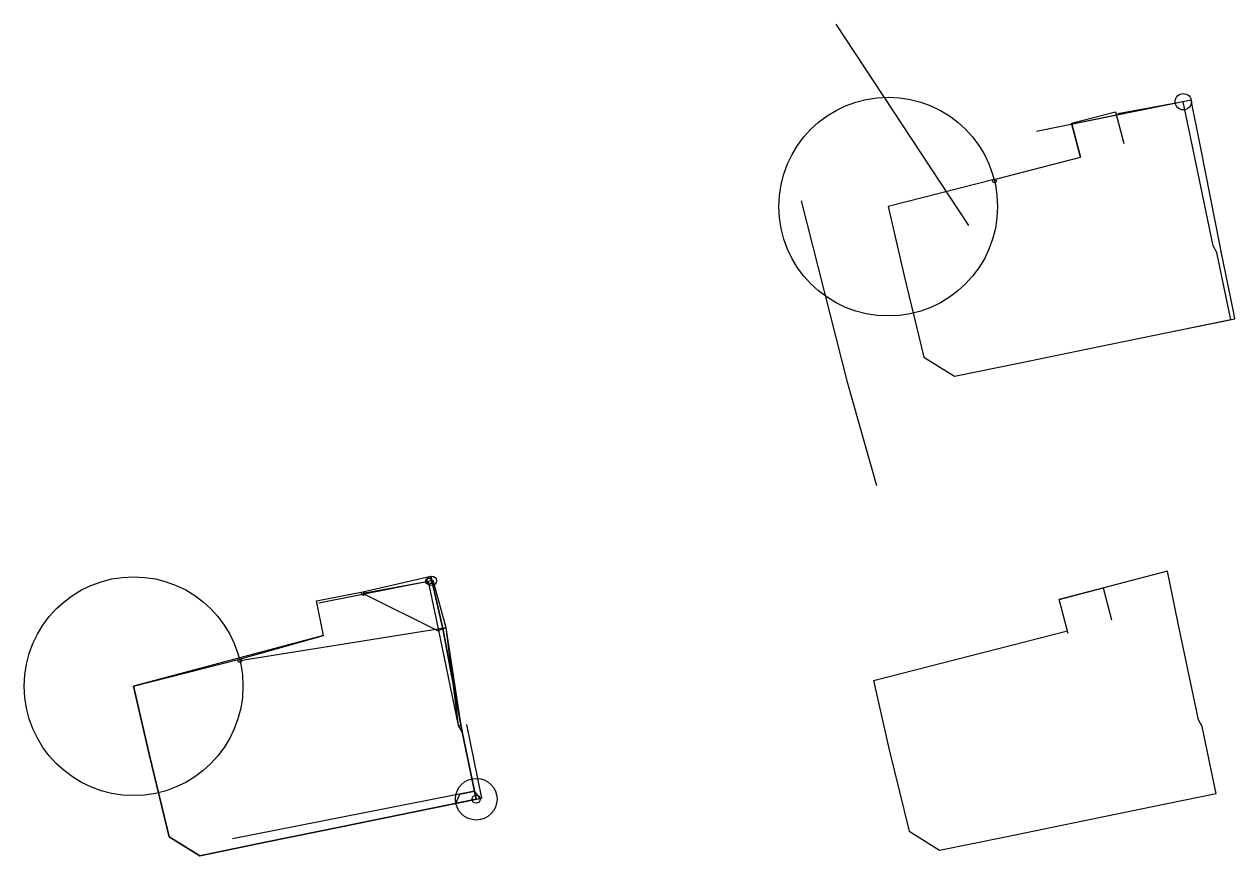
# Model space of a CAD drawing. Header units: millimetres. Extents: x 614021 to 851828, y 168083 to 1319055.
# Drawn here: x 614021.5 to 614155.1, y 1318963.7 to 1319055.4 of the extents above; entities outside this region: 1.
import ezdxf

# ---------------------------------------------------------------- set-up
doc = ezdxf.new("R2010")
doc.units = ezdxf.units.MM
doc.styles.get("Standard").update_dxf_attribs({"font": 'arial.ttf'})
doc.dimstyles.new('ISO-25', dxfattribs={"dimtxt": 2.5, "dimasz": 2.5, "dimexe": 1.25, "dimexo": 0.625, "dimtad": 1, "dimtxsty": 'Standard', "dimcen": 2.5, "dimadec": 0, "dimazin": 0, "dimtfac": 1, "dimtmove": 0, "dimatfit": 3, "dimfxl": 1, "dimarcsym": 0})

# ---------------------------------------------------------------- blocks, each defined once
blk = doc.blocks.new('*D7')
at = {"color": 0, "lineweight": -2, "transparency": 16777216}
for p, q in [((851828.06, 177414.76), (851827.79, 177416.49)), ((851825.51, 177414.88), (791205.66, 168084.91)), ((791203.27, 168084.02), (791203, 168085.76))]:
    blk.add_line(p, q, dxfattribs=at)
at = {"color": 0, "transparency": 16777216}
for points in [[(851825.45, 177415.29), (851825.57, 177414.46), (851827.98, 177415.26)], [(791205.6, 168085.32), (791205.73, 168084.49), (791203.19, 168084.53)]]:
    blk.add_solid(points, dxfattribs=at)
at = {"layer": 'Defpoints', "color": 0, "transparency": 16777216}
for p in [(851828.15, 177414.14), (791203.19, 168084.53), (791203.36, 168083.41)]:
    blk.add_point(p, dxfattribs=at)
at = {"color": 0, "transparency": 16777216, "insert": (821515.26, 172751.99), "char_height": 2.5, "attachment_point": 5, "rotation": 8.7497}
blk.add_mtext('61338,63', dxfattribs=at)

msp = doc.modelspace()

# ---------------------------------------------------------------- linework, layer by layer
at = {"color": 1}
for p, q in [((614069.419, 1318978.087), (614069.695, 1318978.139)), ((614071.997, 1318970.079), (614070.343, 1318978.197)), ((614071.375, 1318969.951), (614071.997, 1318970.079))]:
    msp.add_line(p, q, dxfattribs=at)
for points in [[(614125.743, 1319033.212), (614111.103, 1319055.42)], [(614138.068, 1319040.746), (614137.062, 1319044.5), (614141.926, 1319045.768), (614142.843, 1319042.251)], [(614137.087, 1319044.407), (614138.068, 1319040.746)], [(614128.532, 1319038.304), (614138.068, 1319040.746)], [(614107.23, 1319035.938), (614112.282, 1319016.08), (614115.551, 1319004.55)], [(614115.209, 1318983.031), (614116.965, 1318975.374), (614119.15, 1318966.43), (614122.515, 1318964.326), (614129.777, 1318965.811), (614138.318, 1318967.554), (614146.017, 1318969.129), (614153.022, 1318970.57), (614152.848, 1318971.434), (614151.489, 1318977.98), (614151.066, 1318978.706), (614148.851, 1318989.341), (614147.666, 1318995.102), (614135.7, 1318991.983)], [(614136.706, 1318988.228), (614135.7, 1318991.983), (614140.564, 1318993.251), (614141.48, 1318989.734)], [(614115.209, 1318983.031), (614136.628, 1318988.517)]]:
    msp.add_lwpolyline(points)
at = {"color": 3}
msp.add_lwpolyline([(614116.842, 1319035.309), (614118.598, 1319027.652), (614120.783, 1319018.708), (614124.148, 1319016.604), (614131.41, 1319018.089), (614139.951, 1319019.832), (614147.65, 1319021.407), (614155.088, 1319022.935), (614154.931, 1319023.722), (614153.602, 1319030.364), (614153.449, 1319031.134), (614151.327, 1319041.742), (614150.286, 1319047.055), (614137.087, 1319044.407)], dxfattribs=at)
at = {"color": 6}
for points in [[(614116.842, 1319035.309), (614118.598, 1319027.652), (614120.783, 1319018.708), (614124.148, 1319016.604), (614131.41, 1319018.089), (614139.951, 1319019.832), (614147.65, 1319021.407), (614154.655, 1319022.848), (614154.481, 1319023.712), (614153.122, 1319030.258), (614152.699, 1319030.984), (614150.484, 1319041.619), (614149.404, 1319046.871), (614142.197, 1319045.529)], [(614128.531, 1319038.303), (614116.842, 1319035.309)], [(614033.562, 1318982.412), (614035.318, 1318974.755), (614037.503, 1318965.811), (614040.868, 1318963.707), (614048.13, 1318965.192), (614056.671, 1318966.935), (614064.37, 1318968.51), (614071.375, 1318969.951), (614071.201, 1318970.815), (614069.842, 1318977.361), (614069.419, 1318978.087), (614067.204, 1318988.722), (614066.124, 1318993.974), (614058.917, 1318992.632), (614067.183, 1318988.529), (614067.687, 1318988.761), (614068.073, 1318988.851), (614045.3, 1318985.212)]]:
    msp.add_lwpolyline(points, dxfattribs=at)
at = {"color": 2}
for points in [[(614116.842, 1319035.309), (614118.598, 1319027.652), (614120.783, 1319018.708), (614124.148, 1319016.604), (614131.41, 1319018.089), (614139.951, 1319019.832), (614147.65, 1319021.407), (614154.655, 1319022.848), (614154.481, 1319023.712), (614153.122, 1319030.258), (614152.699, 1319030.984), (614150.484, 1319041.619), (614149.404, 1319046.871), (614142.197, 1319045.529)], [(614150.29, 1319047.035), (614133.195, 1319043.595)], [(614033.562, 1318982.412), (614035.318, 1318974.755), (614037.503, 1318965.811), (614040.868, 1318963.707), (614048.13, 1318965.192), (614056.671, 1318966.935), (614064.37, 1318968.51), (614071.817, 1318970.038), (614071.201, 1318970.815), (614069.842, 1318977.361), (614069.419, 1318978.087), (614068.073, 1318988.851), (614066.634, 1318994.076), (614054.001, 1318991.557)], [(614054.535, 1318987.988), (614033.562, 1318982.412)]]:
    msp.add_lwpolyline(points, dxfattribs=at)
at = {"color": 5}
msp.add_lwpolyline([(614033.562, 1318982.412), (614045.252, 1318985.406), (614054.532, 1318987.999), (614053.748, 1318991.807), (614058.874, 1318992.827), (614066.35, 1318994.549), (614067.687, 1318988.761), (614069.842, 1318977.361), (614071.375, 1318969.951), (614064.37, 1318968.51), (614056.671, 1318966.935), (614048.13, 1318965.192), (614040.868, 1318963.707), (614037.503, 1318965.811), (614035.318, 1318974.755), (614033.562, 1318982.412)], dxfattribs=at)
at = {"color": 4}
for points in [[(614071.376, 1318969.948), (614069.842, 1318977.361), (614067.687, 1318988.761), (614066.35, 1318994.549)], [(614053.748, 1318991.807), (614058.874, 1318992.827), (614058.874, 1318992.826)], [(614058.957, 1318992.436), (614058.958, 1318992.435)], [(614054.532, 1318987.999), (614053.748, 1318991.807)], [(614054.196, 1318991.604), (614054.001, 1318991.557)], [(614067.183, 1318988.529), (614067.687, 1318988.761), (614068.073, 1318988.851)], [(614069.123, 1318969.485), (614069.556, 1318970.494), (614071.193, 1318970.832)], [(614070.934, 1318969.86), (614071.817, 1318970.038)]]:
    msp.add_lwpolyline(points, dxfattribs=at)
at = {"color": 1}
for points in [[(614069.842, 1318977.361), (614068.076, 1318988.837)], [(614071.201, 1318970.815), (614044.474, 1318965.592)]]:
    msp.add_lwpolyline(points, dxfattribs=at)
at = {"color": 6}
for centre, radius in [((614116.842, 1319035.309), 12.067), ((614149.404, 1319046.871), 0.9), ((614128.58, 1319038.109), 0.2)]:
    msp.add_circle(centre, radius, dxfattribs=at)
at = {"color": 5}
msp.add_circle((614033.562, 1318982.412), 12.067, dxfattribs=at)
at = {"color": 4}
for centre, radius in [((614066.124, 1318993.974), 0.35), ((614066.467, 1318994.042), 0.52), ((614058.918, 1318992.632), 0.2), ((614058.919, 1318992.631), 0.2), ((614045.3, 1318985.212), 0.2), ((614071.376, 1318969.948), 2.3), ((614071.375, 1318969.951), 0.45)]:
    msp.add_circle(centre, radius, dxfattribs=at)

# ---------------------------------------------------------------- dimensions: what is measured, and where the dimension line sits
at = {"color": 1}
dim = msp.add_aligned_dim(p1=(851828.154, 177414.138), p2=(791203.364, 168083.407), distance=-1.132, dimstyle='ISO-25', dxfattribs=at)
dim.commit()
dim.dimension.update_dxf_attribs({"geometry": '*D7', "text_midpoint": (821515.263, 172751.994)})

doc.saveas('drawing.dxf')
